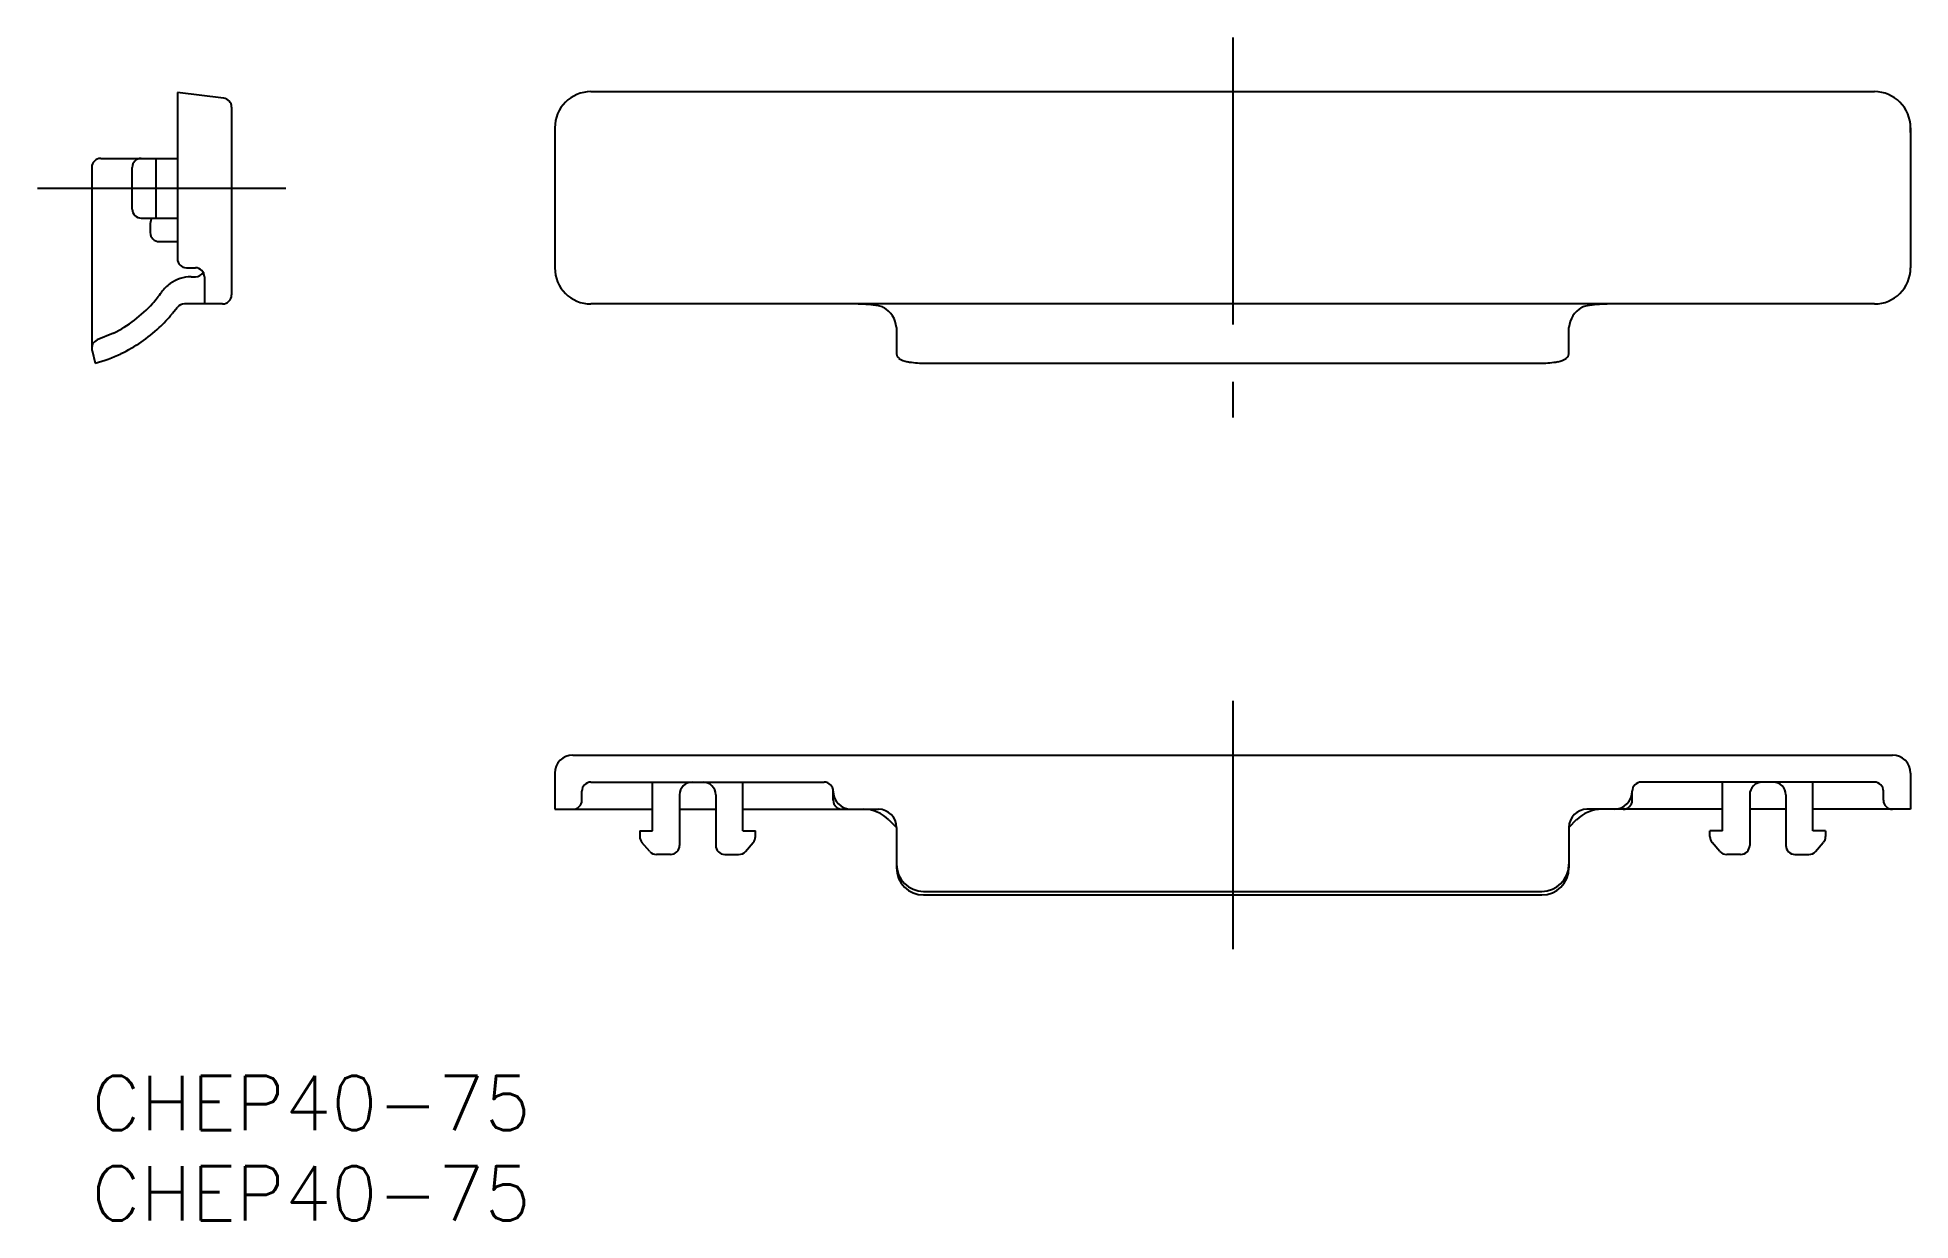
# Model space of a CAD drawing. Extents: x -3 to 101, y -8 to 57.
import ezdxf

# ---------------------------------------------------------------- set-up
doc = ezdxf.new("R2010")
doc.units = 0
doc.header["$LTSCALE"] = 0.5
doc.linetypes.add('CENTER', pattern=[50.8, 31.75, -6.35, 6.35, -6.35])
for name, color, linetype in [('MSM_CENTER', 1, 'CENTER'), ('MSM_CONTINUOUS', 7, 'CONTINUOUS'), ('MSM_PART_NUMBER', 7, 'CONTINUOUS')]:
    doc.layers.add(name, color=color, linetype=linetype)
doc.styles.get("Standard").update_dxf_attribs({"font": 'txt.shx', "height": 2, "bigfont": 'bigfont.shx'})

# ---------------------------------------------------------------- blocks, each defined once
blk = doc.blocks.new('*U7')
at = {"layer": 'MSM_PART_NUMBER'}
blk.add_text('CHEP40-75', height=3, dxfattribs=at).set_placement((0, -3))
blk = doc.blocks.new('*U8')
at = {"layer": 'MSM_PART_NUMBER'}
blk.add_text('CHEP40-75', height=3, dxfattribs=at).set_placement((0, -8))

msp = doc.modelspace()

# ---------------------------------------------------------------- linework, layer by layer
at = {"layer": 'MSM_CENTER'}
for p, q in [((63.12, 57.42), (63.12, 36.41)), ((-3, 49.08), (10.74, 49.08)), ((63.12, 20.74), (63.12, 7))]:
    msp.add_line(p, q, dxfattribs=at)
at = {"layer": 'MSM_CONTINUOUS'}
for p, q in [((7.3, 54.06), (4.74, 54.38)), ((4.74, 54.38), (4.74, 45.18)), ((27.62, 54.42), (98.62, 54.42)), ((7.74, 53.56), (7.74, 43.18)), ((25.62, 52.42), (25.62, 44.68)), ((100.62, 52.42), (100.62, 44.68)), ((100.62, 52.16), (100.62, 52.4)), ((0, 50.23), (0, 40.23)), ((0.5, 50.73), (4.74, 50.73)), ((2.24, 47.93), (2.24, 50.23)), ((3.54, 50.73), (3.54, 47.43)), ((2.74, 47.43), (4.74, 47.43)), ((3.24, 47.13), (3.24, 46.63)), ((3.74, 46.13), (4.74, 46.13)), ((5.24, 44.68), (5.74, 44.68)), ((5.5, 44.18), (5.74, 44.18)), ((6.24, 44.18), (6.24, 42.68)), ((4.74, 42.49), (4.45, 42.14)), ((7.24, 42.68), (5.13, 42.68)), ((98.62, 42.68), (27.62, 42.68)), ((1.21, 41.07), (0.31, 40.69)), ((44.52, 41.37), (44.52, 39.93)), ((81.72, 39.93), (81.72, 41.37)), ((0.02, 40.1), (0.2, 39.41)), ((46.02, 39.41), (80.22, 39.41)), ((26.62, 17.74), (99.62, 17.74)), ((25.62, 16.74), (25.62, 14.74)), ((100.62, 16.74), (100.62, 14.74)), ((27.12, 15.24), (27.12, 15.74)), ((27.62, 16.24), (40.52, 16.24)), ((31.02, 13.54), (31.02, 16.24)), ((36.02, 13.54), (36.02, 16.24)), ((41.02, 15.24), (41.02, 15.74)), ((85.22, 15.24), (85.22, 15.74)), ((98.62, 16.24), (85.72, 16.24)), ((90.22, 13.54), (90.22, 16.24)), ((95.22, 13.54), (95.22, 16.24)), ((99.12, 15.24), (99.12, 15.74)), ((25.62, 14.74), (31.02, 14.74)), ((32.52, 15.54), (32.52, 12.74)), ((32.52, 14.74), (34.52, 14.74)), ((34.52, 15.54), (34.52, 12.74)), ((36.02, 14.74), (43.52, 14.74)), ((90.22, 14.74), (82.72, 14.74)), ((91.72, 15.54), (91.72, 12.74)), ((93.72, 14.74), (91.72, 14.74)), ((93.72, 15.54), (93.72, 12.74)), ((100.62, 14.74), (95.22, 14.74)), ((30.32, 13.54), (30.32, 13.23)), ((30.32, 13.54), (31.02, 13.54)), ((36.02, 13.54), (36.72, 13.54)), ((36.72, 13.23), (36.72, 13.54)), ((44.1, 14.16), (44.52, 13.74)), ((44.52, 13.74), (44.52, 11.5)), ((82.13, 14.16), (81.72, 13.74)), ((81.72, 13.74), (81.72, 11.5)), ((89.52, 13.23), (89.52, 13.54)), ((90.22, 13.54), (89.52, 13.54)), ((95.92, 13.54), (95.22, 13.54)), ((95.92, 13.54), (95.92, 13.23)), ((30.87, 12.41), (30.44, 12.9)), ((36.17, 12.41), (36.59, 12.9)), ((90.07, 12.41), (89.64, 12.9)), ((95.37, 12.41), (95.79, 12.9)), ((32.02, 12.24), (31.25, 12.24)), ((35.02, 12.24), (35.79, 12.24)), ((91.22, 12.24), (90.45, 12.24)), ((94.22, 12.24), (94.99, 12.24)), ((46.02, 10.2), (80.22, 10.2)), ((46.02, 10), (80.22, 10))]:
    msp.add_line(p, q, dxfattribs=at)
for centre, radius, start, end in [((7.24, 53.56), 0.5, 0, 83), ((27.62, 52.42), 2, 90, 180), ((98.62, 52.42), 2, 0, 90), ((0.5, 50.23), 0.5, 90, 180), ((2.74, 50.23), 0.5, 90, 180), ((2.74, 47.93), 0.5, 180, 270), ((3.74, 47.13), 0.5, 143.1301, 180), ((3.74, 46.63), 0.5, 180, 270), ((5.24, 45.18), 0.5, 180, 270), ((5.74, 44.18), 0.5, 0, 90), ((27.62, 44.68), 2, 180, 270), ((98.62, 44.68), 2, 270, 0), ((5.48, 42.2), 1.97, 125.5476, 144.7657), ((5.5, 42.18), 2, 90, 125.7101), ((5.74, 44.68), 0.5, 270, 330.3931), ((-1.96, 47.48), 7.15, 296.3077, 318.1675), ((-6.91, 51.43), 13.48, 319.6787, 323.0922), ((5.13, 42.18), 0.5, 90, 140.6707), ((7.24, 43.18), 0.5, 270, 0), ((42.21, 33.79), 8.89, 81.5486, 88.7532), ((43.42, 41.68), 0.901, 64.357, 83.7135), ((43.11, 41.27), 1.41, 4.1924, 60.2658), ((83.13, 41.27), 1.41, 119.7342, 175.8076), ((82.82, 41.68), 0.901, 96.2865, 115.643), ((84.03, 33.79), 8.89, 91.2468, 98.4514), ((-0.85, 46.35), 6.77, 312.6494, 321.4959), ((0.5, 40.23), 0.5, 112.4637, 195), ((-1.96, 47.48), 8.35, 295.3488, 313.05), ((-1.96, 47.47), 8.35, 284.9999, 295.3489), ((44.84, 39.94), 0.317, 182.036, 236.9014), ((45.33, 40.69), 1.22, 236.5702, 260.1653), ((45.97, 43.83), 4.42, 258.9831, 270.6167), ((80.27, 43.83), 4.42, 269.3833, 281.0169), ((80.9, 40.69), 1.22, 279.8347, 303.4298), ((81.4, 39.94), 0.317, 303.0986, 357.964), ((26.62, 16.74), 1, 90, 180), ((99.62, 16.74), 1, 0, 90), ((27.62, 15.74), 0.5, 90, 180), ((33.22, 15.54), 0.7, 90, 180), ((33.82, 15.54), 0.7, 0, 90), ((40.52, 15.74), 0.5, 0, 90), ((42.02, 15.74), 1, 180, 270), ((84.22, 15.74), 1, 270, 0), ((85.72, 15.74), 0.5, 90, 180), ((92.42, 15.54), 0.7, 90, 180), ((93.02, 15.54), 0.7, 360, 90), ((98.62, 15.74), 0.5, 360, 90), ((26.62, 15.24), 0.5, 270, 0), ((41.52, 15.24), 0.5, 180, 270), ((42.69, 12.74), 2, 45, 90), ((43.52, 13.74), 1, 0, 90), ((82.72, 13.74), 1, 90, 180), ((83.55, 12.74), 2, 90, 135), ((84.72, 15.24), 0.5, 270, 360), ((99.62, 15.24), 0.5, 180, 270), ((30.82, 13.23), 0.5, 180, 221.1859), ((32.02, 12.74), 0.5, 270, 0), ((35.02, 12.74), 0.5, 180, 270), ((36.22, 13.23), 0.5, 318.8141, 0), ((90.02, 13.23), 0.5, 180, 221.1859), ((91.22, 12.74), 0.5, 270, 0), ((94.22, 12.74), 0.5, 180, 270), ((95.42, 13.23), 0.5, 318.8141, 0), ((31.25, 12.74), 0.5, 221.1859, 270), ((35.79, 12.74), 0.5, 270, 318.8141), ((46.02, 11.7), 1.5, 180, 270), ((46.02, 11.5), 1.5, 180, 270), ((80.22, 11.7), 1.5, 270, 0), ((80.22, 11.5), 1.5, 270, 0), ((90.45, 12.74), 0.5, 221.1859, 270), ((94.99, 12.74), 0.5, 270, 318.8141)]:
    msp.add_arc(centre, radius, start, end, dxfattribs=at)

# ---------------------------------------------------------------- block references
for name in ['*U7', '*U8']:
    msp.add_blockref(name, (0, 0), dxfattribs=at)

doc.saveas('drawing.dxf')
